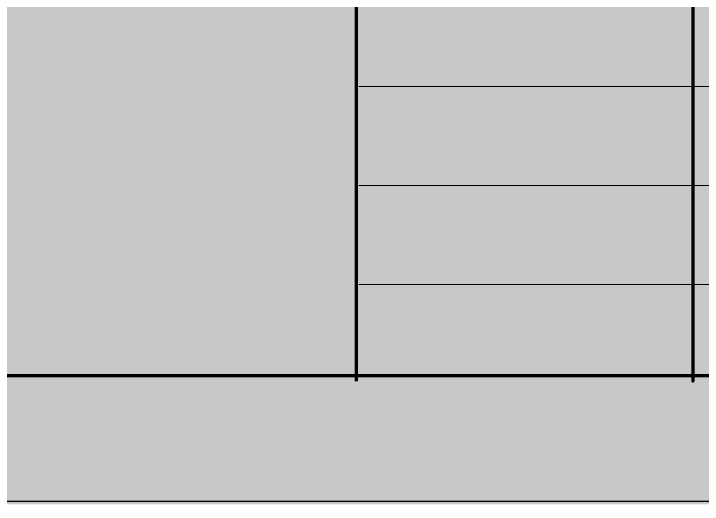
# Model space of a CAD drawing. Header units: millimetres. Extents: x 0 to 418, y 2 to 297.
# Drawn here: x 207.64 to 242.74, y 1.63 to 26.63 of the extents above; entities that cross this region are included whole.
import ezdxf
from ezdxf.xclip import XClip

# ---------------------------------------------------------------- set-up
doc = ezdxf.new("R2010")
doc.units = ezdxf.units.MM
doc.header["$MEASUREMENT"] = 0
doc.layers.get('0').update_dxf_attribs({"linetype": 'CONTINUOUS'})

# ---------------------------------------------------------------- blocks, each defined once
blk = doc.blocks.new('MF239C630')
at = {"color": 0, "linetype": 'Continuous', "lineweight": 100, "true_color": 0x000007}
blk.add_lwpolyline([(19.75, 292.471), (19.75, 8.188), (412.175, 8.188), (412.175, 292.471)], dxfattribs=at)

msp = doc.modelspace()

# ---------------------------------------------------------------- hatches: boundary and pattern name
at = {"true_color": 0xffffff}
for points in [[(-0.132, 297.01), (-0.132, 1.627), (417.7, 1.627), (417.7, 297.01)], [(-0.132, 297.01), (-0.132, 1.89), (417.7, 1.89), (417.7, 297.01)]]:
    msp.add_hatch(color=0, dxfattribs=at).paths.add_polyline_path(points)

# ---------------------------------------------------------------- linework, layer by layer
at = {"color": 0, "linetype": 'Continuous', "lineweight": 100, "true_color": 0x000007}
for points in [[(411.928, 63.443), (225.098, 63.443), (225.098, 7.909)], [(242.266, 63.443), (242.266, 7.909), (242.266, 7.909)]]:
    msp.add_lwpolyline(points, dxfattribs=at)
at = {"color": 0, "linetype": 'Continuous', "lineweight": 20, "true_color": 0x000007}
for points in [[(225.229, 22.923), (291.124, 22.923), (291.124, 22.923)], [(225.229, 17.874), (290.861, 17.874), (290.861, 17.874)], [(225.229, 12.826), (290.861, 12.826), (290.861, 12.826)]]:
    msp.add_lwpolyline(points, dxfattribs=at)

# ---------------------------------------------------------------- block references
at = {"color": 0, "true_color": 0xffffff}
ref = msp.add_blockref('MF239C630', (0, 0), dxfattribs=at)
XClip(ref).set_block_clipping_path([(0, 1.7912147777), (417.8319348779, 297.01)])

doc.saveas('drawing.dxf')
